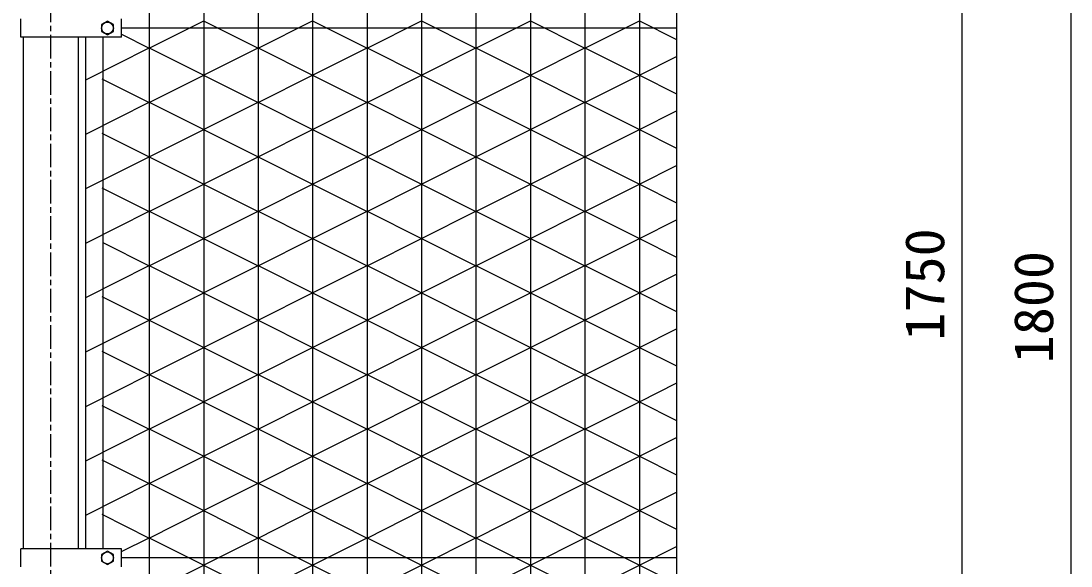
# Model space of a CAD drawing. Units: millimetres, scale not verified. Extents: x -4455 to 4455, y -3150 to 3150.
# Drawn here: x -2109 to -953, y 251 to 851 of the extents above; entities that cross this region are included whole.
import ezdxf
from ezdxf.enums import TextEntityAlignment as Align

# ---------------------------------------------------------------- set-up
doc = ezdxf.new("R2010")
doc.units = ezdxf.units.MM
doc.header["$LTSCALE"] = 20
doc.linetypes.add('USER1', pattern=[2, 1.25, -0.25, 0.25, -0.25])
for name, color, linetype, lineweight in [('0-2_KOUZOU', 7, 'Continuous', 25), ('0-3_SUNPOU', 1, 'Continuous', 25), ('0-C_AMI-HATCH', 6, 'Continuous', 25)]:
    doc.layers.add(name, color=color, linetype=linetype, lineweight=lineweight)
doc.styles.add('ＭＳ ゴシック', font='')
doc.styles.get('ＭＳ ゴシック').set_extended_font_data('MS Gothic')

msp = doc.modelspace()

# ---------------------------------------------------------------- linework, layer by layer
at = {"layer": '0-2_KOUZOU', "color": 1, "linetype": 'USER1'}
for p in [(-2076.7, -749.92), (-2076.7, -748.88)]:
    msp.add_line(p, (-2076.7, 1511.61), dxfattribs=at)
at = {"layer": '0-2_KOUZOU'}
for p, q in [((-1387.32, 1125.87), (-1387.32, 2.54)), ((-2109.45, 833.62), (-2109.45, 853.62)), ((-1998.71, 833.62), (-1998.71, 853.62)), ((-1998.71, 833.62), (-2109.45, 833.62)), ((-2106.95, 833.62), (-2106.95, 269.62)), ((-2046.45, 833.62), (-2046.45, 269.62)), ((-2038.21, 833.62), (-2038.21, 269.62)), ((-2019.21, 833.62), (-2019.21, 269.62)), ((-1387.32, 843.62), (-1998.71, 843.62)), ((-2109.45, 249.62), (-2109.45, 269.62)), ((-1998.71, 269.62), (-2109.45, 269.62)), ((-1998.71, 249.62), (-1998.71, 269.62)), ((-1387.32, 259.62), (-1998.71, 259.62))]:
    msp.add_line(p, q, dxfattribs=at)
for points in [[(-2014.21, 851.13), (-2020.71, 847.37), (-2020.71, 839.87), (-2014.21, 836.12), (-2007.71, 839.87), (-2007.71, 847.38)], [(-2014.21, 267.13), (-2020.71, 263.37), (-2020.71, 255.87), (-2014.21, 252.12), (-2007.71, 255.87), (-2007.71, 263.38)]]:
    msp.add_lwpolyline(points, close=True, dxfattribs=at)
for centre in [(-2014.21, 843.62), (-2014.21, 259.62)]:
    msp.add_circle(centre, 6.5, dxfattribs=at)
at = {"layer": '0-3_SUNPOU'}
for p, q in [((-1072.64, -293.38), (-1072.64, 1396.62)), ((-952.64, -343.38), (-952.64, 1396.62))]:
    msp.add_line(p, q, dxfattribs=at)
at = {"layer": '0-C_AMI-HATCH'}
for p, q in [((-1968.18, 1388.62), (-1968.18, -285.38)), ((-1908.18, 1388.62), (-1908.18, -285.38)), ((-1848.18, 1388.62), (-1848.18, -285.38)), ((-1788.18, 1388.62), (-1788.18, -285.38)), ((-1728.18, 1388.62), (-1728.18, -285.38)), ((-1668.18, 1388.62), (-1668.18, -285.38)), ((-1608.18, 1388.62), (-1608.18, -285.38)), ((-1548.18, 1388.62), (-1548.18, -285.38)), ((-1488.18, 1388.62), (-1488.18, -285.38)), ((-1428.18, 1388.62), (-1428.18, -285.38)), ((-1968.2, 821.49), (-1908.18, 851.64)), ((-1788.21, 851.64), (-1728.2, 821.49)), ((-1728.2, 821.49), (-1668.18, 851.64)), ((-1668.21, 851.64), (-1608.2, 821.49)), ((-1608.2, 821.49), (-1548.18, 851.64)), ((-1548.21, 851.64), (-1488.2, 821.49)), ((-1488.2, 821.49), (-1428.18, 851.64)), ((-1428.21, 851.64), (-1387.32, 831.1)), ((-1998.71, 836.82), (-1968.2, 821.49)), ((-2038.2, 786.62), (-1968.2, 821.79)), ((-1968.2, 821.79), (-1908.18, 791.64)), ((-1908.21, 791.64), (-1848.2, 821.79)), ((-1848.2, 821.79), (-1788.18, 791.64)), ((-1788.21, 791.64), (-1728.2, 821.79)), ((-1728.2, 821.79), (-1668.18, 791.64)), ((-1668.21, 791.64), (-1608.2, 821.79)), ((-1608.2, 821.79), (-1548.18, 791.64)), ((-1548.21, 791.64), (-1488.2, 821.79)), ((-1488.2, 821.79), (-1428.18, 791.64)), ((-1428.21, 791.64), (-1387.32, 812.18)), ((-2020.22, 787.62), (-1968.2, 761.49)), ((-1968.2, 761.49), (-1908.18, 791.64)), ((-1908.21, 791.64), (-1848.2, 761.49)), ((-1848.2, 761.49), (-1788.18, 791.64)), ((-1788.21, 791.64), (-1728.2, 761.49)), ((-1728.2, 761.49), (-1668.18, 791.64)), ((-1668.21, 791.64), (-1608.2, 761.49)), ((-1608.2, 761.49), (-1548.18, 791.64)), ((-1548.21, 791.64), (-1488.2, 761.49)), ((-1488.2, 761.49), (-1428.18, 791.64)), ((-1428.21, 791.64), (-1387.32, 771.1)), ((-2038.2, 726.62), (-1968.2, 761.79)), ((-1968.2, 761.79), (-1908.18, 731.64)), ((-1908.21, 731.64), (-1848.2, 761.79)), ((-1848.2, 761.79), (-1788.18, 731.64)), ((-1788.21, 731.64), (-1728.2, 761.79)), ((-1728.2, 761.79), (-1668.18, 731.64)), ((-1668.21, 731.64), (-1608.2, 761.79)), ((-1608.2, 761.79), (-1548.18, 731.64)), ((-1548.21, 731.64), (-1488.2, 761.79)), ((-1488.2, 761.79), (-1428.18, 731.64)), ((-1428.21, 731.64), (-1387.32, 752.18)), ((-1968.2, 701.49), (-1908.18, 731.64)), ((-1908.21, 731.64), (-1848.2, 701.49)), ((-1848.2, 701.49), (-1788.18, 731.64)), ((-1788.21, 731.64), (-1728.2, 701.49)), ((-1728.2, 701.49), (-1668.18, 731.64)), ((-1668.21, 731.64), (-1608.2, 701.49)), ((-1608.2, 701.49), (-1548.18, 731.64)), ((-1428.21, 731.64), (-1387.32, 711.1)), ((-2020.22, 727.62), (-1968.2, 701.49)), ((-2038.2, 666.62), (-1968.2, 701.79)), ((-1968.2, 701.79), (-1908.18, 671.64)), ((-1908.21, 671.64), (-1848.2, 701.79)), ((-1848.2, 701.79), (-1788.18, 671.64)), ((-1788.21, 671.64), (-1728.2, 701.79)), ((-1728.2, 701.79), (-1668.18, 671.64)), ((-1668.21, 671.64), (-1608.2, 701.79)), ((-1608.2, 701.79), (-1548.18, 671.64)), ((-1548.21, 671.64), (-1488.2, 701.79)), ((-1488.2, 701.79), (-1428.18, 671.64)), ((-1428.21, 671.64), (-1387.32, 692.18)), ((-1968.2, 641.49), (-1908.18, 671.64)), ((-1908.21, 671.64), (-1848.2, 641.49)), ((-1848.2, 641.49), (-1788.18, 671.64)), ((-1788.21, 671.64), (-1728.2, 641.49)), ((-1728.2, 641.49), (-1668.18, 671.64)), ((-1668.21, 671.64), (-1608.2, 641.49)), ((-1608.2, 641.49), (-1548.18, 671.64)), ((-1548.21, 671.64), (-1488.2, 641.49)), ((-1488.2, 641.49), (-1428.18, 671.64)), ((-1428.21, 671.64), (-1387.32, 651.1)), ((-2020.22, 667.62), (-1968.2, 641.49)), ((-2038.2, 606.62), (-1968.2, 641.79)), ((-1968.2, 641.79), (-1908.18, 611.64)), ((-1908.21, 611.64), (-1848.2, 641.79)), ((-1848.2, 641.79), (-1788.18, 611.64)), ((-1788.21, 611.64), (-1728.2, 641.79)), ((-1728.2, 641.79), (-1668.18, 611.64)), ((-1668.21, 611.64), (-1608.2, 641.79)), ((-1608.2, 641.79), (-1548.18, 611.64)), ((-1548.21, 611.64), (-1488.2, 641.79)), ((-1488.2, 641.79), (-1428.18, 611.64)), ((-1428.21, 611.64), (-1387.32, 632.18)), ((-2019.21, 607.12), (-1968.2, 581.49)), ((-1968.2, 581.49), (-1908.18, 611.64)), ((-1908.21, 611.64), (-1848.2, 581.49)), ((-1848.2, 581.49), (-1788.18, 611.64)), ((-1788.21, 611.64), (-1728.2, 581.49)), ((-1728.2, 581.49), (-1668.18, 611.64)), ((-1668.21, 611.64), (-1608.2, 581.49)), ((-1608.2, 581.49), (-1548.18, 611.64)), ((-1548.21, 611.64), (-1488.2, 581.49)), ((-1488.2, 581.49), (-1428.18, 611.64)), ((-1428.21, 611.64), (-1387.32, 591.1)), ((-2038.2, 546.62), (-1968.2, 581.79)), ((-1968.2, 581.79), (-1908.18, 551.64)), ((-1908.21, 551.64), (-1848.2, 581.79)), ((-1848.2, 581.79), (-1788.18, 551.64)), ((-1788.21, 551.64), (-1728.2, 581.79)), ((-1728.2, 581.79), (-1668.18, 551.64)), ((-1668.21, 551.64), (-1608.2, 581.79)), ((-1608.2, 581.79), (-1548.18, 551.64)), ((-1548.21, 551.64), (-1488.2, 581.79)), ((-1488.2, 581.79), (-1428.18, 551.64)), ((-1428.21, 551.64), (-1387.32, 572.18)), ((-2020.22, 547.62), (-1968.2, 521.49)), ((-1968.2, 521.49), (-1908.18, 551.64)), ((-1908.21, 551.64), (-1848.2, 521.49)), ((-1848.2, 521.49), (-1788.18, 551.64)), ((-1788.21, 551.64), (-1728.2, 521.49)), ((-1728.2, 521.49), (-1668.18, 551.64)), ((-1668.21, 551.64), (-1608.2, 521.49)), ((-1608.2, 521.49), (-1548.18, 551.64)), ((-1548.21, 551.64), (-1488.2, 521.49)), ((-1488.2, 521.49), (-1428.18, 551.64)), ((-1428.21, 551.64), (-1387.32, 531.1)), ((-2038.2, 486.62), (-1968.2, 521.79)), ((-1968.2, 521.79), (-1908.18, 491.64)), ((-1908.21, 491.64), (-1848.2, 521.79)), ((-1848.2, 521.79), (-1788.18, 491.64)), ((-1788.21, 491.64), (-1728.2, 521.79)), ((-1728.2, 521.79), (-1668.18, 491.64)), ((-1668.21, 491.64), (-1608.2, 521.79)), ((-1608.2, 521.79), (-1548.18, 491.64)), ((-1548.21, 491.64), (-1488.2, 521.79)), ((-1488.2, 521.79), (-1428.18, 491.64)), ((-1428.21, 491.64), (-1387.32, 512.18)), ((-2020.22, 487.62), (-1968.2, 461.49)), ((-1968.2, 461.49), (-1908.18, 491.64)), ((-1788.21, 491.64), (-1728.2, 461.49)), ((-1728.2, 461.49), (-1668.18, 491.64)), ((-1668.21, 491.64), (-1608.2, 461.49)), ((-1608.2, 461.49), (-1548.18, 491.64)), ((-1428.21, 491.64), (-1387.32, 471.1)), ((-2038.2, 426.62), (-1968.2, 461.79)), ((-1968.2, 461.79), (-1908.18, 431.64)), ((-1908.21, 431.64), (-1848.2, 461.79)), ((-1848.2, 461.79), (-1788.18, 431.64)), ((-1788.21, 431.64), (-1728.2, 461.79)), ((-1728.2, 461.79), (-1668.18, 431.64)), ((-1668.21, 431.64), (-1608.2, 461.79)), ((-1608.2, 461.79), (-1548.18, 431.64)), ((-1548.21, 431.64), (-1488.2, 461.79)), ((-1488.2, 461.79), (-1428.18, 431.64)), ((-1428.21, 431.64), (-1386.91, 452.39)), ((-1968.2, 401.49), (-1908.18, 431.64)), ((-1908.21, 431.64), (-1848.2, 401.49)), ((-1848.2, 401.49), (-1788.18, 431.64)), ((-1788.21, 431.64), (-1728.2, 401.49)), ((-1728.2, 401.49), (-1668.18, 431.64)), ((-1668.21, 431.64), (-1608.2, 401.49)), ((-1608.2, 401.49), (-1548.18, 431.64)), ((-1548.21, 431.64), (-1488.2, 401.49)), ((-1488.2, 401.49), (-1428.18, 431.64)), ((-1428.21, 431.64), (-1387.32, 411.1)), ((-2020.22, 427.62), (-1968.2, 401.49)), ((-2038.2, 366.62), (-1968.2, 401.79)), ((-1968.2, 401.79), (-1908.18, 371.64)), ((-1908.21, 371.64), (-1848.2, 401.79)), ((-1848.2, 401.79), (-1788.18, 371.64)), ((-1788.21, 371.64), (-1728.2, 401.79)), ((-1728.2, 401.79), (-1668.18, 371.64)), ((-1668.21, 371.64), (-1608.2, 401.79)), ((-1608.2, 401.79), (-1548.18, 371.64)), ((-1548.21, 371.64), (-1488.2, 401.79)), ((-1488.2, 401.79), (-1428.18, 371.64)), ((-1428.21, 371.64), (-1387.32, 392.18)), ((-1968.2, 341.49), (-1908.18, 371.64)), ((-1668.21, 371.64), (-1608.2, 341.49)), ((-1608.2, 341.49), (-1548.18, 371.64)), ((-1548.21, 371.64), (-1488.2, 341.49)), ((-1488.2, 341.49), (-1428.18, 371.64)), ((-1428.21, 371.64), (-1387.32, 351.1)), ((-2020.22, 367.62), (-1968.2, 341.49)), ((-2038.2, 306.62), (-1968.2, 341.79)), ((-1968.2, 341.79), (-1908.18, 311.64)), ((-1908.21, 311.64), (-1848.2, 341.79)), ((-1848.2, 341.79), (-1788.18, 311.64)), ((-1788.21, 311.64), (-1728.2, 341.79)), ((-1728.2, 341.79), (-1668.18, 311.64)), ((-1668.21, 311.64), (-1608.2, 341.79)), ((-1608.2, 341.79), (-1548.18, 311.64)), ((-1548.21, 311.64), (-1488.2, 341.79)), ((-1488.2, 341.79), (-1428.18, 311.64)), ((-1428.21, 311.64), (-1387.32, 332.18)), ((-2020.22, 307.62), (-1968.2, 281.49)), ((-1968.2, 281.49), (-1908.18, 311.64)), ((-1908.21, 311.64), (-1848.2, 281.49)), ((-1848.2, 281.49), (-1788.18, 311.64)), ((-1788.21, 311.64), (-1728.2, 281.49)), ((-1728.2, 281.49), (-1668.18, 311.64)), ((-1668.21, 311.64), (-1608.2, 281.49)), ((-1608.2, 281.49), (-1548.18, 311.64)), ((-1548.21, 311.64), (-1488.2, 281.49)), ((-1488.2, 281.49), (-1428.18, 311.64)), ((-1428.21, 311.64), (-1387.32, 291.1)), ((-1998.71, 266.46), (-1968.2, 281.79)), ((-1968.2, 281.79), (-1908.18, 251.64)), ((-1908.21, 251.64), (-1848.2, 281.79)), ((-1848.2, 281.79), (-1788.18, 251.64)), ((-1788.21, 251.64), (-1728.2, 281.79)), ((-1728.2, 281.79), (-1668.18, 251.64)), ((-1668.21, 251.64), (-1608.2, 281.79)), ((-1608.2, 281.79), (-1548.18, 251.64)), ((-1548.21, 251.64), (-1488.2, 281.79)), ((-1488.2, 281.79), (-1428.18, 251.64)), ((-1428.21, 251.64), (-1387.32, 272.18)), ((-1968.2, 221.49), (-1908.18, 251.64)), ((-1668.21, 251.64), (-1608.2, 221.49)), ((-1608.2, 221.49), (-1548.18, 251.64)), ((-1428.21, 251.64), (-1387.32, 231.1))]:
    msp.add_line(p, q, dxfattribs=at)
for points in [[(-1908.21, 851.64), (-1848.2, 821.49), (-1788.18, 851.64)], [(-1548.21, 731.64), (-1488.2, 701.49), (-1428.18, 731.64)], [(-1908.21, 491.64), (-1848.2, 461.49), (-1788.18, 491.64)], [(-1548.21, 491.64), (-1488.2, 461.49), (-1428.18, 491.64)], [(-1908.21, 371.64), (-1848.2, 341.49), (-1788.18, 371.64)], [(-1788.21, 371.64), (-1728.2, 341.49), (-1668.18, 371.64)], [(-1908.21, 251.64), (-1848.2, 221.49), (-1788.18, 251.64)], [(-1788.21, 251.64), (-1728.2, 221.49), (-1668.18, 251.64)], [(-1548.21, 251.64), (-1488.2, 221.49), (-1428.18, 251.64)]]:
    msp.add_lwpolyline(points, dxfattribs=at)

# ---------------------------------------------------------------- texts
at = {"layer": '0-3_SUNPOU', "color": 3, "style": 'ＭＳ ゴシック', "width": 1.05}
for s, p in [('1750', (-1079.32, 499.12)), ('1800', (-959.32, 474.12))]:
    msp.add_text(s, height=43.3, rotation=90, dxfattribs=at).set_placement(p, align=Align.BOTTOM_LEFT)

doc.saveas('drawing.dxf')
